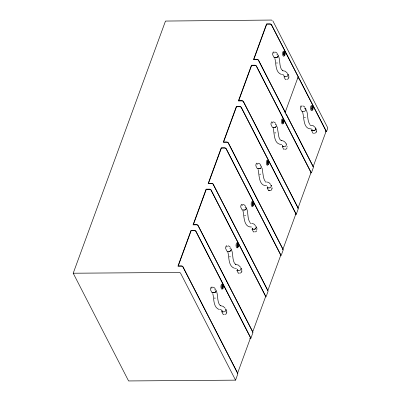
<?xml version="1.0" encoding="UTF-8"?>
<svg xmlns="http://www.w3.org/2000/svg" width="401" height="401" viewBox="0 0 401 401"><rect width="100%" height="100%" fill="white"/><g stroke="black" fill="none" stroke-linecap="round" stroke-linejoin="round"><path stroke-width="0.6" d="M249.778 338.178L250.911 338.173L195.964 231.267A1.263 0.742 20.1 0 0 194.405 230.455L190.996 230.48L177.944 266.154L181.347 266.129A1.263 0.742 20.1 0 1 182.906 266.941L237.858 373.847L235.552 380.148L128.586 380.95L73.213 273.226L165.412 21.278M273.868 53.278L274.184 52.416M276.981 54.902L277.297 54.04M283.677 54.33L284.199 52.892L284.87 52.887L284.169 54.802L283.918 54.315L284.62 52.396L283.948 52.401M288.023 74.837L287.692 75.739A1.263 0.862 -27.2 0 1 286.204 76.711L283.938 76.721L285.201 79.182A1.263 0.546 89.6 0 0 285.868 79.263M288.535 77.378L288.85 76.516M211.763 288.389L212.079 287.527M226.881 247.081L227.197 246.219M241.998 205.773L242.314 204.911M257.116 164.47L257.432 163.608M272.229 123.162L272.545 122.3M288.971 77.338L288.339 78.771L286.725 79.473M214.881 290.013L215.197 289.151M229.994 248.705L230.309 247.843M245.111 207.397L245.427 206.535M260.229 166.089L260.545 165.227M275.347 124.781L275.662 123.919M212.565 292.545A1.263 0.862 -27.2 0 0 213.086 292.67L214.219 292.66A1.263 0.862 -27.2 0 0 215.708 291.692L216.039 290.79A1.263 0.862 -27.2 0 0 215.773 289.963L215.532 289.873M229.337 251.357A1.263 0.862 -27.2 0 0 230.821 250.384L231.151 249.482A1.263 0.862 -27.2 0 0 230.891 248.66M274.685 127.433A1.263 0.862 -27.2 0 0 276.174 126.465L276.505 125.563A1.263 0.862 -27.2 0 0 276.239 124.736L275.998 124.641M285.186 112.31L298.098 77.017M222.024 287.286L222.55 285.848L223.222 285.843L222.52 287.758L222.269 287.271L222.971 285.352L223.222 285.843M237.141 245.978L237.492 245.021M267.196 163.839L267.898 161.924L268.57 161.919L267.868 163.834L267.617 163.347L268.319 161.433L268.57 161.919M282.489 122.054L283.016 120.616L283.687 120.611L282.986 122.531L282.735 122.039L283.437 120.125L282.765 120.13M238.339 244.535L237.638 246.45L237.382 245.963L238.084 244.044L238.339 244.535L237.668 244.54M253.452 203.227L252.75 205.142L252.5 204.655L253.201 202.736L253.452 203.227L252.785 203.232M223.763 314.374A1.263 0.546 89.6 0 1 223.096 314.294L221.833 311.833L222.239 310.725M238.986 272.845A1.263 0.546 89.6 0 1 238.214 272.986L236.951 270.525L237.357 269.417M254.104 231.542A1.263 0.546 89.6 0 1 253.332 231.678L252.064 229.217L252.475 228.109M269.216 190.234A1.263 0.546 89.6 0 1 268.444 190.37L267.181 187.914L267.587 186.801M284.334 148.926A1.263 0.546 89.6 0 1 283.562 149.062L282.299 146.606L282.705 145.493M225.918 309.953L225.588 310.85A1.263 0.862 -27.2 0 1 224.099 311.823L221.833 311.833M252.064 229.217L254.339 229.202A1.263 0.862 -27.2 0 0 255.823 228.239L256.154 227.337M226.435 312.489L226.75 311.627M241.547 271.181L241.863 270.319M256.665 229.873L256.981 229.011M271.783 188.565L272.099 187.708M286.9 147.262L287.216 146.4M301.562 107.152L301.878 106.29M226.866 312.449L226.234 313.883L224.62 314.584M241.983 271.141L241.352 272.575L239.738 273.276M272.214 188.53L271.076 190.38L268.845 190.67M304.675 108.771L304.991 107.909M305.341 108.591A1.263 0.862 -27.2 0 1 305.848 109.513L305.517 110.415A1.263 0.862 -27.2 0 1 304.028 111.383L301.758 111.398L300.494 108.937A1.263 0.546 89.6 0 1 300.424 107.157L300.74 106.295A1.263 0.546 89.6 0 1 301.392 105.979M312.825 107.267L312.123 109.187L311.873 108.696L312.574 106.781L312.825 107.267L312.153 107.273M313.557 133.137A1.263 0.546 89.6 0 1 312.89 133.052L311.627 130.596L312.033 129.483M316.229 131.252L316.544 130.39M316.66 131.212L316.028 132.641L314.419 133.343M237.567 373.246L250.48 337.953M252.68 331.938L265.597 296.645M267.798 290.63L280.715 255.337M282.916 249.322L295.828 214.034M298.033 208.014L310.945 172.726M313.151 166.711L326.063 131.423M250.911 338.173L252.976 332.539L198.024 225.633A1.263 0.742 20.1 0 0 196.465 224.821L193.061 224.846L206.114 189.172L209.522 189.147A1.263 0.742 20.1 0 1 211.076 189.959L266.028 296.865L268.089 291.231L213.142 184.325A1.263 0.742 20.1 0 0 211.583 183.513L208.174 183.538L221.232 147.864L224.635 147.839A1.263 0.742 20.1 0 1 226.194 148.651L281.146 255.557L283.206 249.923L228.254 143.017A1.263 0.742 20.1 0 0 226.7 142.205L223.292 142.23L236.349 106.556L239.753 106.531A1.263 0.742 20.1 0 1 241.312 107.343L296.264 214.249L295.126 214.259M296.264 214.249L298.324 208.615L243.372 101.709A1.263 0.742 20.1 0 0 241.813 100.897L238.41 100.927L251.462 65.248L254.871 65.223A1.263 0.742 20.1 0 1 256.424 66.035L311.377 172.941L313.442 167.307L258.49 60.401A1.263 0.742 20.1 0 0 256.931 59.594L253.527 59.619L266.58 23.94L269.988 23.915A1.263 0.742 20.1 0 1 271.542 24.727L326.494 131.633L327.752 128.205M287.016 148.084L286.364 148.961L285.086 149.352M256.785 230.695L256.134 231.572L254.856 231.968M165.553 21.058L271.592 20.05M272.013 20.351L271.838 20.17M277.823 56.541A1.263 0.862 -27.2 0 1 276.339 57.508L274.068 57.523L272.805 55.062A1.263 0.546 89.6 0 1 272.735 53.288L273.046 52.426A1.263 0.546 89.6 0 1 273.823 52.285M276.324 57.549L275.186 57.559A1.263 0.862 -27.2 0 1 274.379 57.087M276.334 63.007L277.472 62.997M282.264 74.536L283.397 74.526M304.299 117.408L305.437 117.398M310.118 125.227L312.955 125.498L315.346 127.613M311.361 128.927C302.735 129.132 304.444 117.328 302.479 111.784M311.627 130.596L313.898 130.576A1.263 0.862 -27.2 0 0 315.387 129.608M274.7 132.886L275.833 132.881M281.758 144.41C273.642 144.756 274.515 133.598 273.216 128.235M282.299 146.606L284.57 146.586A1.263 0.862 -27.2 0 0 286.053 145.623L286.384 144.721A1.263 0.862 -27.2 0 0 286.108 143.934M259.582 174.194L260.72 174.189M265.402 182.014L266.535 182.009M266.645 185.713C258.525 186.064 259.397 174.906 258.104 169.538M267.181 187.914L269.452 187.894M244.465 215.502L245.602 215.492M250.284 223.322L251.417 223.317M251.527 227.021C243.407 227.372 244.279 216.214 242.986 210.846M229.352 256.81L230.485 256.8M235.277 268.339L236.41 268.329M236.951 270.525L239.222 270.51A1.263 0.862 -27.2 0 0 240.705 269.547L241.036 268.645A1.263 0.862 -27.2 0 0 240.52 267.763M73.213 273.226L179.041 272.434A1.263 0.742 20.1 0 1 180.6 273.241L235.552 380.148M214.234 298.118L215.367 298.108M220.159 309.647L221.297 309.637M242.675 204.475L244.219 204.846L245.452 206.064M212.44 287.091L213.984 287.462L215.222 288.675M245.487 207.227L246.008 207.352A1.263 0.862 -27.2 0 1 246.269 208.174L245.938 209.076A1.263 0.862 -27.2 0 1 244.455 210.049M274.815 51.99L276.374 52.516L277.322 53.564M273.176 121.874L274.66 122.35L275.577 123.252M258.059 163.177L259.622 163.703L260.57 164.756M281.552 74.516C275.021 72.365 276.329 63.654 274.855 58.351M267.241 182.024L269.176 182.826L270.63 184.4M252.129 223.332L254.064 224.134L255.512 225.708M234.565 268.324C228.034 266.169 229.342 257.457 227.868 252.154M219.452 309.627C212.921 307.477 214.224 298.765 212.751 293.462M302.775 105.894L304.068 106.385L304.91 107.242M228.094 245.828L229.387 246.319L230.229 247.176M287.382 73.213L285.256 71.218L282.575 70.686L282.344 70.501L282.84 70.807L281.286 69.107C279.161 64.927 280.279 59.98 278.394 55.714M283.487 75.122L283.948 75.719M310.028 124.631L309.251 123.508C307.121 119.328 308.239 114.38 306.359 110.115M265.312 181.422L264.429 180.099L263.517 177.407L262.069 168.114M250.194 222.725L249.417 221.603C247.287 217.427 248.404 212.475 246.525 208.209M240.394 267.016L238.269 265.026L235.587 264.495L235.357 264.304L235.853 264.615L234.304 262.911C232.174 258.735 233.292 253.783 231.407 249.517M225.277 308.324L223.151 306.329L220.239 305.612L220.45 305.803L219.187 304.219C217.056 300.038 218.174 295.091 216.294 290.825M221.387 310.234L221.843 310.83M286.299 144.044C285.382 142.099 283.447 140.35 281.146 140.686L281.442 140.731L279.968 139.518L278.921 137.157L277.186 126.806M272.825 20.827L327.787 127.929M284.62 52.396L284.87 52.887M288.033 74.401L288.961 76.24M315.722 128.27L316.564 129.909M283.437 120.125L283.687 120.611M256.164 226.896L257.001 228.53M241.046 268.204L241.888 269.838M225.928 309.512L226.856 311.351M312.469 109.789A2.521 1.098 89.6 0 1 310.925 109.969A2.521 1.098 89.6 0 1 310.82 106.405A2.521 1.098 89.6 0 1 312.369 106.225M312.559 106.726A2.521 1.098 89.6 0 1 312.685 107.323M313.056 166.881A1.243 0.732 20.1 0 0 313.091 166.305L286.52 114.606A1.243 0.732 20.1 0 0 285.888 114.034A1.268 0.747 20.1 0 0 285.587 113.904M325.291 131.834A1.268 0.747 20.1 0 0 325.973 131.588A1.243 0.732 20.1 0 0 326.008 131.012L299.432 79.313A1.243 0.732 20.1 0 0 298.805 78.741A1.268 0.747 20.1 0 0 297.878 78.511M315.437 127.924A1.263 0.862 -27.2 0 1 315.702 128.751L315.371 129.653A1.263 0.862 -27.2 0 1 313.883 130.621L312.75 130.631A1.263 0.862 -27.2 0 1 311.963 129.678M305.331 108.631A1.263 0.862 -27.2 0 1 305.833 109.553M302.895 111.393A1.263 0.862 -27.2 0 1 302.374 111.267M280.219 255.728A1.263 0.742 20.1 0 0 280.655 254.926L226.124 148.841A1.263 0.742 20.1 0 0 224.565 148.029L221.387 148.054L208.475 183.347L211.653 183.322A1.263 0.742 20.1 0 1 213.207 184.134L267.738 290.219A1.263 0.742 20.1 0 1 267.703 290.8M253.126 205.623A2.521 1.098 89.6 0 1 251.587 205.994A2.521 1.098 89.6 0 1 251.407 202.45A2.521 1.098 89.6 0 1 252.946 202.079M245.953 209.036A1.263 0.862 -27.2 0 1 244.47 210.004L242.199 210.019L240.936 207.563A1.263 0.546 89.6 0 1 240.861 205.783L241.176 204.921A1.263 0.546 89.6 0 1 241.948 204.786M255.823 228.234A1.263 0.862 -27.2 0 1 254.339 229.202M255.637 226.455A1.263 0.862 -27.2 0 1 256.139 227.377M243.317 210.059A1.263 0.862 -27.2 0 1 242.795 209.934M253.201 229.217A1.263 0.862 -27.2 0 1 252.414 228.264M295.337 214.42A1.263 0.742 20.1 0 0 295.773 213.623L241.242 107.533A1.263 0.742 20.1 0 0 239.683 106.721L236.505 106.746L223.588 142.039L226.771 142.014A1.263 0.742 20.1 0 1 228.324 142.826L282.855 248.911A1.263 0.742 20.1 0 1 282.655 249.628M268.244 164.315A2.521 1.098 89.6 0 1 266.63 164.54A2.521 1.098 89.6 0 1 266.65 160.826A2.521 1.098 89.6 0 1 268.259 161.247M261.071 167.728A1.263 0.862 -27.2 0 1 259.587 168.696L257.312 168.716L256.049 166.255A1.263 0.546 89.6 0 1 255.978 164.475L256.294 163.613A1.263 0.546 89.6 0 1 257.066 163.478M260.886 165.949A1.263 0.862 -27.2 0 1 261.387 166.866L261.056 167.773A1.263 0.862 -27.2 0 1 259.567 168.741M269.452 187.899A1.263 0.862 -27.2 0 0 270.936 186.931L271.266 186.029A1.263 0.862 -27.2 0 0 270.765 185.107M270.991 185.242A1.263 0.862 -27.2 0 1 271.256 186.064M258.434 168.751A1.263 0.862 -27.2 0 1 257.913 168.626M268.314 187.909A1.263 0.862 -27.2 0 1 267.532 186.956M249.988 338.339A1.263 0.742 20.1 0 0 250.419 337.542L195.894 231.457A1.263 0.742 20.1 0 0 194.335 230.645L191.157 230.67L178.239 265.963L181.417 265.938A1.263 0.742 20.1 0 1 182.976 266.75L237.507 372.835A1.263 0.742 20.1 0 1 237.472 373.416M222.896 288.239A2.521 1.098 89.6 0 1 221.282 288.464A2.521 1.098 89.6 0 1 221.302 284.745A2.521 1.098 89.6 0 1 222.911 285.171M215.723 291.652A1.263 0.862 -27.2 0 1 214.234 292.62L211.964 292.635L210.7 290.179A1.263 0.546 89.6 0 1 210.63 288.399L210.946 287.537A1.263 0.546 89.6 0 1 211.718 287.397M225.643 309.161A1.263 0.862 -27.2 0 1 225.903 309.988M222.966 311.828A1.263 0.862 -27.2 0 1 222.184 310.88M265.337 296.951A1.263 0.742 20.1 0 0 265.537 296.234L211.006 190.149A1.263 0.742 20.1 0 0 209.452 189.337L206.269 189.362L193.357 224.655L196.535 224.63A1.263 0.742 20.1 0 1 198.094 225.442L252.625 331.527A1.263 0.742 20.1 0 1 252.419 332.244M237.803 247.387A2.521 1.098 89.6 0 1 236.329 246.996A2.521 1.098 89.6 0 1 236.349 243.592A2.521 1.098 89.6 0 1 237.828 243.387M238.159 246.369A2.521 1.098 89.6 0 1 238.009 246.931M230.841 250.344A1.263 0.862 -27.2 0 1 229.352 251.312L227.081 251.327L225.818 248.871A1.263 0.546 89.6 0 1 225.748 247.091L226.064 246.229A1.263 0.546 89.6 0 1 226.836 246.094M228.199 251.362A1.263 0.862 -27.2 0 1 227.678 251.237M238.084 270.525A1.263 0.862 -27.2 0 1 237.302 269.572M284.339 55.739A2.521 1.098 89.6 0 1 282.865 55.348A2.521 1.098 89.6 0 1 282.885 51.945A2.521 1.098 89.6 0 1 284.359 51.739M284.69 54.721A2.521 1.098 89.6 0 1 284.545 55.283M284.926 112.611A1.268 0.747 20.1 0 0 285.091 112.48A1.243 0.732 20.1 0 0 285.131 111.904L258.555 60.205A1.243 0.732 20.1 0 0 257.928 59.634A1.268 0.747 20.1 0 0 257.001 59.398L253.823 59.423L266.735 24.13L269.918 24.11A1.268 0.747 20.1 0 1 270.84 24.341A1.243 0.732 20.1 0 1 271.467 24.912L298.043 76.611A1.243 0.732 20.1 0 1 298.008 77.187A1.268 0.747 20.1 0 1 297.838 77.318M277.637 54.762A1.263 0.862 -27.2 0 1 278.139 55.679L277.808 56.581A1.263 0.862 -27.2 0 1 276.324 57.549M287.221 73.924A1.263 0.862 -27.2 0 1 288.008 74.877M285.071 76.716A1.263 0.862 -27.2 0 1 284.234 76.015M310.685 173.026A1.263 0.742 20.1 0 0 310.885 172.315L256.359 66.225A1.263 0.742 20.1 0 0 254.8 65.418L251.622 65.438L238.705 100.731L241.883 100.706A1.263 0.742 20.1 0 1 243.442 101.518L297.973 207.603A1.263 0.742 20.1 0 1 297.768 208.32M283.156 123.463A2.521 1.098 89.6 0 1 281.682 123.077A2.521 1.098 89.6 0 1 281.697 119.668A2.521 1.098 89.6 0 1 283.176 119.463M283.507 122.45A2.521 1.098 89.6 0 1 283.362 123.012M276.189 126.42A1.263 0.862 -27.2 0 1 274.7 127.388L272.429 127.408L271.166 124.947A1.263 0.546 89.6 0 1 271.096 123.167L271.412 122.305A1.263 0.546 89.6 0 1 272.184 122.17M273.552 127.443A1.263 0.862 -27.2 0 1 273.031 127.317M283.432 146.601A1.263 0.862 -27.2 0 1 282.65 145.648M311.692 106.806A1.915 0.832 89.6 0 0 312.153 109.964A1.915 0.832 89.6 0 0 313.106 107.503A1.915 0.832 89.6 0 0 311.692 106.806M252.279 202.826A1.915 0.832 89.6 0 0 252.815 205.924A1.915 0.832 89.6 0 0 253.708 203.347A1.915 0.832 89.6 0 0 252.279 202.826M267.397 161.518A1.915 0.832 89.6 0 0 267.933 164.616A1.915 0.832 89.6 0 0 268.825 162.039A1.915 0.832 89.6 0 0 267.397 161.518M222.049 285.442A1.915 0.832 89.6 0 0 222.585 288.54A1.915 0.832 89.6 0 0 223.477 285.963A1.915 0.832 89.6 0 0 222.049 285.442M237.166 244.134A1.915 0.832 89.6 0 0 237.698 247.232A1.915 0.832 89.6 0 0 238.595 244.655A1.915 0.832 89.6 0 0 237.166 244.134M283.697 52.486A1.915 0.832 89.6 0 0 284.234 55.584A1.915 0.832 89.6 0 0 285.126 53.007A1.915 0.832 89.6 0 0 283.697 52.486M282.515 120.21A1.915 0.832 89.6 0 0 283.051 123.307A1.915 0.832 89.6 0 0 283.943 120.731A1.915 0.832 89.6 0 0 282.515 120.21"/></g></svg>
